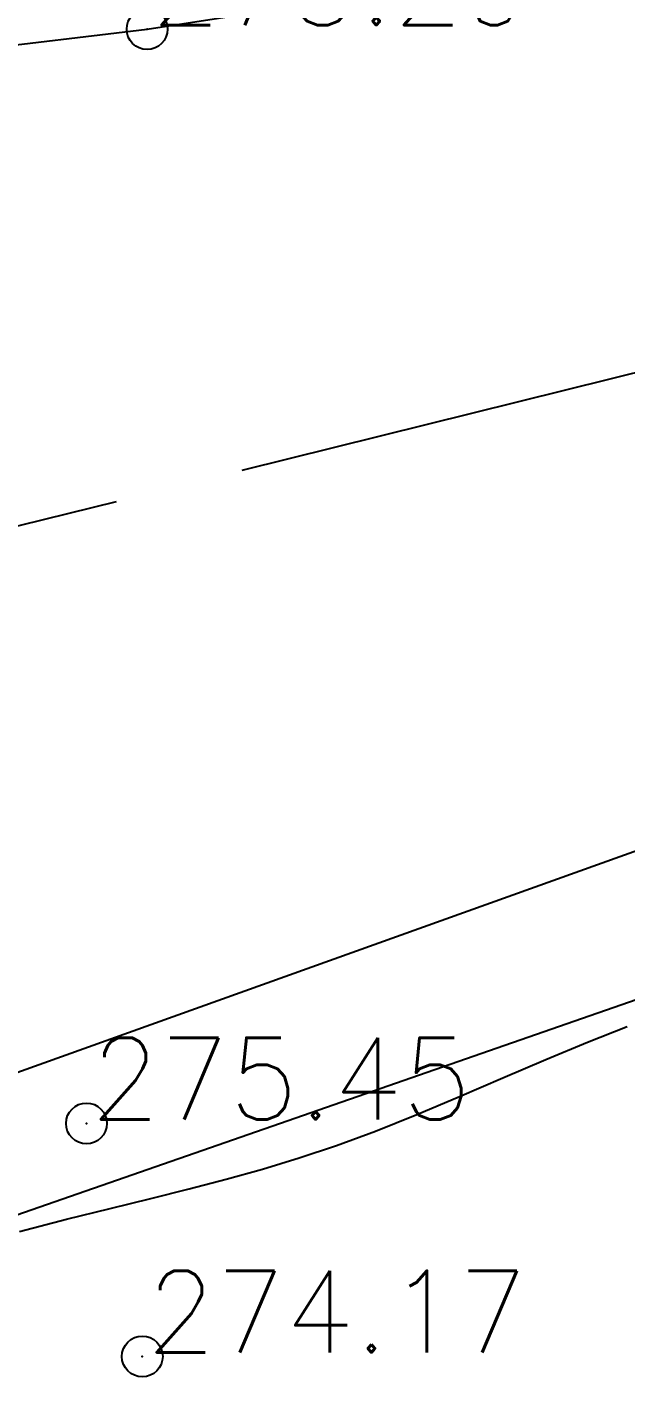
# Model space of a CAD drawing. Header units: millimetres. Extents: x 524954 to 526204, y 9523489 to 9524010.
# Drawn here: x 525494.08 to 525501.4, y 9523655.33 to 9523672.16 of the extents above; entities that cross this region are included whole.
import ezdxf

# ---------------------------------------------------------------- set-up
doc = ezdxf.new("R2010")
doc.units = ezdxf.units.MM
doc.header["$PDMODE"] = 32
doc.header["$PDSIZE"] = 0.5
doc.linetypes.add('AXES2', pattern=[28.575, 19.05, -3.175, 3.175, -3.175])
for name, color, linetype in [('Axe_Route_Existante', 1, 'AXES2'), ('Bord_Route_Existante', 6, 'Continuous'), ('CN_05_00', 6, 'Continuous'), ('TopoAlt', 3, 'Continuous'), ('TOPOJIS', 7, 'Continuous')]:
    doc.layers.add(name, color=color, linetype=linetype)
doc.layers.add('Bord_Route_Existante_POLY3D', color=6, linetype='Continuous', plot=False)
doc.layers.add('Trottoir', color=7, linetype='Continuous', true_color=0xff6666)
doc.styles.add('Simplex 1.0', font='Simplex.shx', dxfattribs={"width": 0.99, "height": 1})

# ---------------------------------------------------------------- blocks, each defined once
blk = doc.blocks.new('TCPOINT M')
at = {"color": 0}
blk.add_point((0, 0), dxfattribs=at)
at = {"layer": 'TopoAlt', "style": 'Simplex 1.0', "width": 0.99}
blk.add_attdef('ALT', (0.15, 0.15), '', height=1, dxfattribs=at)

msp = doc.modelspace()

# ---------------------------------------------------------------- linework, layer by layer
at = {"layer": 'Axe_Route_Existante', "ltscale": 0.5, "flags": 128}
msp.add_lwpolyline([(524973.101, 9523802.49), (525007.26, 9523792.779), (525027.54, 9523787.364), (525056.127, 9523779.755), (525082.674, 9523773.102), (525107.546, 9523770.048), (525120.684, 9523770.139), (525151.777, 9523772.648), (525176.899, 9523773.894), (525199.324, 9523771.095), (525218.337, 9523765.264), (525227.192, 9523761.534), (525233.843, 9523758.094), (525246.468, 9523751.167), (525256.506, 9523745.531), (525267.014, 9523739.694), (525277.691, 9523733.704), (525288.849, 9523727.299), (525294.632, 9523724.022), (525301.927, 9523719.966), (525310.691, 9523715.333), (525328.32, 9523705.784), (525328.32, 9523705.784), (525337.316, 9523700.691), (525351.138, 9523692.703), (525363.696, 9523685.45), (525368.801, 9523682.627), (525375.475, 9523679.109), (525390.225, 9523670.468), (525400.9, 9523665.019), (525419.619, 9523658.456), (525435.368, 9523656.046), (525454.334, 9523656.625), (525476.288, 9523660.734), (525488.784, 9523664.768), (525501.859, 9523668.012), (525521.809, 9523675.315), (525541.116, 9523687.802), (525552.62, 9523697.708), (525562.351, 9523710.18), (525568.681, 9523722.572), (525575.059, 9523738.704), (525576.995, 9523751.051), (525577.798, 9523776.069), (525576.166, 9523799.52), (525574.181, 9523815.429), (525572.049, 9523834.204), (525569.92, 9523851.041), (525567.326, 9523868.19), (525565.579, 9523885.379), (525563.689, 9523903.219), (525561.356, 9523920.701), (525558.839, 9523938.161)], dxfattribs=at)
at = {"layer": 'Bord_Route_Existante', "flags": 128}
for points in [[(525461.112, 9523651.402), (525467.945, 9523652.385), (525485.241, 9523656.239), (525502.427, 9523662.393), (525506.854, 9523663.715), (525511.177, 9523665.194), (525516.213, 9523667.068), (525523.714, 9523670.191), (525544.56, 9523682.495), (525557.283, 9523693.066), (525562.756, 9523698.579), (525563.474, 9523699.322), (525564.289, 9523700.021), (525565.163, 9523700.512), (525583.855, 9523708.657), (525595.969, 9523713.769), (525607.517, 9523716.556), (525607.517, 9523716.556), (525607.517, 9523716.556), (525613.848, 9523717.664)], [(525461.814, 9523688.848), (525465.727, 9523687.872), (525467.444, 9523686.906), (525469.904, 9523685.578), (525473.917, 9523682.538), (525478.703, 9523677.822), (525481.489, 9523674.435), (525481.999, 9523673.959), (525482.538, 9523673.622), (525483.167, 9523673.424), (525492.057, 9523671.897), (525493.354, 9523671.876), (525495.542, 9523672.138), (525500.68, 9523672.935), (525513.26, 9523676.613), (525519.6, 9523679.853), (525521.935, 9523681.117), (525530.188, 9523685.928), (525538.331, 9523691.568), (525543.678, 9523696.619), (525549.938, 9523703.91)]]:
    msp.add_lwpolyline(points, dxfattribs=at)
at = {"layer": 'Bord_Route_Existante_POLY3D'}
for points in [[(525461.112, 9523651.402, 275.48), (525467.945, 9523652.385, 275.63), (525485.241, 9523656.239, 275.51), (525502.427, 9523662.393, 275.42), (525503.35, 9523662.636, 275.42), (525506.854, 9523663.715, 275.41), (525511.177, 9523665.194, 275.45), (525516.213, 9523667.068, 275.49), (525523.714, 9523670.191, 275.53), (525544.56, 9523682.495, 275.6), (525557.283, 9523693.066, 275.67), (525562.756, 9523698.579, 275.68), (525563.474, 9523699.322, 275.68), (525564.289, 9523700.021, 275.65), (525565.163, 9523700.512, 275.68), (525583.855, 9523708.657, 275.97), (525595.969, 9523713.769, 276.16), (525596.026, 9523713.77, 276.156), (525607.517, 9523716.556, 276.305), (525613.768, 9523717.584, 276.565), (525613.848, 9523717.664, 276.56)], [(525461.814, 9523688.848, 275.18), (525465.727, 9523687.872, 275.24), (525467.444, 9523686.906, 275.22), (525469.904, 9523685.578, 275.24), (525473.917, 9523682.538, 275.26), (525478.703, 9523677.822, 275.25), (525481.489, 9523674.435, 275.27), (525481.999, 9523673.959, 275.27), (525482.538, 9523673.622, 275.26), (525483.167, 9523673.424, 275.26), (525492.057, 9523671.897, 275.28), (525493.354, 9523671.876, 275.27), (525495.542, 9523672.138, 275.29), (525500.68, 9523672.935, 275.24), (525500.695, 9523672.957, 275.24), (525513.26, 9523676.613, 275.18), (525519.6, 9523679.853, 275.06), (525521.935, 9523681.117, 275.04), (525530.188, 9523685.928, 275.03)]]:
    msp.add_polyline3d(points, dxfattribs=at)
at = {"layer": 'CN_05_00', "elevation": 275, "flags": 128}
msp.add_lwpolyline([(525493.977, 9523657.405), (525494.553, 9523657.557), (525495.088, 9523657.689), (525495.586, 9523657.811), (525496.057, 9523657.929), (525496.511, 9523658.047), (525496.957, 9523658.171), (525497.404, 9523658.307), (525497.862, 9523658.461), (525498.341, 9523658.637), (525498.845, 9523658.84), (525499.368, 9523659.06), (525499.899, 9523659.288), (525500.426, 9523659.514), (525500.938, 9523659.727), (525501.424, 9523659.916)], dxfattribs=at)
at = {"layer": 'Trottoir', "flags": 128}
msp.add_lwpolyline([(525462.409, 9523650.003), (525470.108, 9523651.329), (525479.566, 9523653.254), (525486.61, 9523655.061), (525504.2, 9523661.177), (525504.2, 9523661.177), (525511.783, 9523663.635), (525516.456, 9523665.414), (525519.508, 9523666.544), (525524.49, 9523668.735), (525545.536, 9523681.167), (525549.271, 9523684.205), (525551.959, 9523686.549), (525562.248, 9523695.654), (525563.955, 9523697.404), (525564.627, 9523698.099), (525565.256, 9523698.638), (525565.911, 9523699.006), (525584.517, 9523707.114), (525584.579, 9523707.14), (525596.622, 9523712.222), (525596.026, 9523713.77)], dxfattribs=at)

# ---------------------------------------------------------------- block references
at = {"layer": 'TOPOJIS'}
ref = msp.add_blockref('TCPOINT M', (525495.542, 9523672.138, 275.29), dxfattribs=at)
ref.add_attrib('ALT', '275.29', (525495.592, 9523672.188, 275.29), dxfattribs={"layer": 'TopoAlt', "height": 1, "style": 'Simplex 1.0', "width": 0.99})
ref = msp.add_blockref('TCPOINT M', (525494.799, 9523658.73, 275.45), dxfattribs=at)
ref.add_attrib('ALT', '275.45', (525494.849, 9523658.78, 275.45), dxfattribs={"layer": 'TopoAlt', "height": 1, "style": 'Simplex 1.0', "width": 0.99})
ref = msp.add_blockref('TCPOINT M', (525495.483, 9523655.875, 274.17), dxfattribs=at)
ref.add_attrib('ALT', '274.17', (525495.533, 9523655.925, 274.17), dxfattribs={"layer": 'TopoAlt', "height": 1, "style": 'Simplex 1.0', "width": 0.99})

doc.saveas('drawing.dxf')
